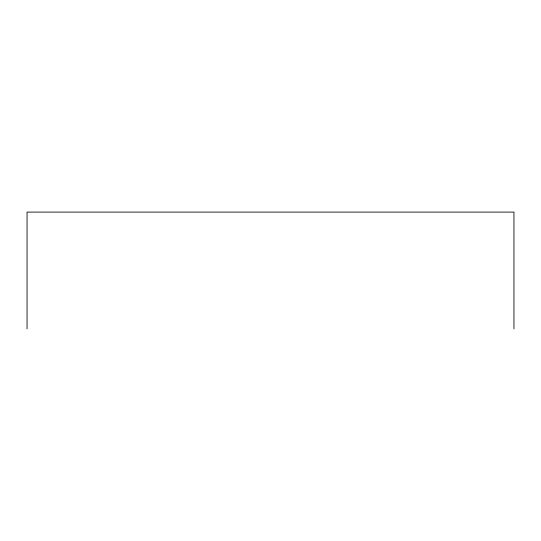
<?xml version="1.0" encoding="UTF-8"?>
<svg xmlns="http://www.w3.org/2000/svg" width="541" height="541" viewBox="0 0 541 541"><rect width="100%" height="100%" fill="white"/><g stroke="black" fill="none" stroke-linecap="round" stroke-linejoin="round"><path stroke-width="0.81" d="M513.95 328.908L513.95 212.092L27.05 212.092L27.05 328.908"/></g></svg>
